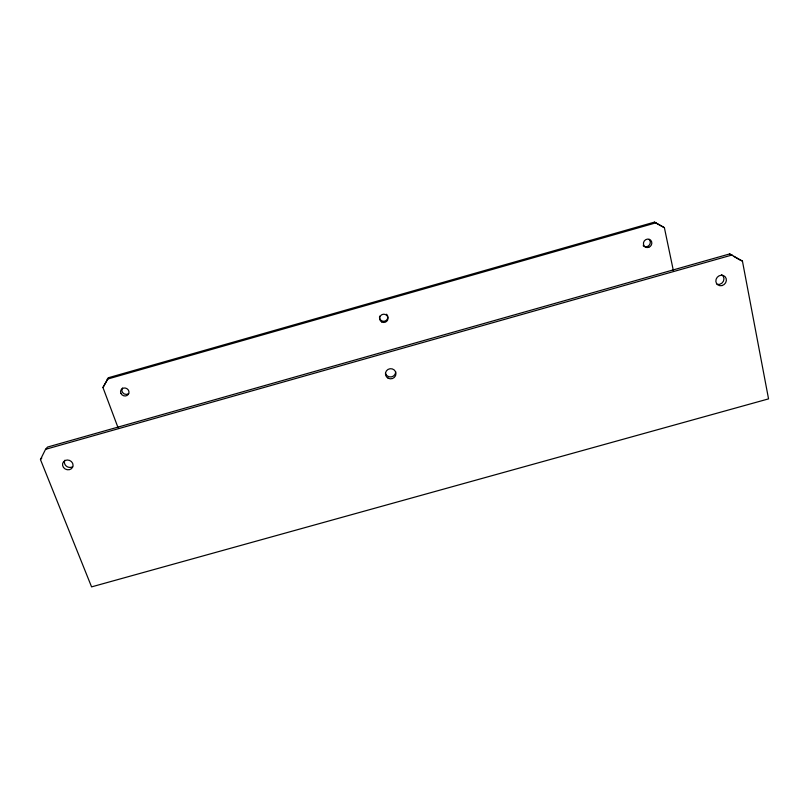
<?xml version="1.0" encoding="UTF-8"?>
<svg xmlns="http://www.w3.org/2000/svg" width="809" height="809" viewBox="0 0 809 809"><rect width="100%" height="100%" fill="white"/><g stroke="black" fill="none" stroke-linecap="round" stroke-linejoin="round"><path stroke-width="1.21" d="M40.45 459.542L45.557 449.319L47.539 447.064L729.667 253.935L742.429 261.064L768.55 398.877L91.579 586.879L40.45 459.542L41.795 458.005M118.053 427.698L102.955 387.521L108.457 377.722L654.481 222.121L664.391 227.693L673.361 270.621M108.457 377.722L102.955 387.521M107.182 379.178L656.048 222.788M45.557 449.319L732.125 254.977M664.391 227.693L654.481 222.121M740.751 260.346L742.429 261.064M729.667 253.935L731.71 255.148M733.763 256.352L739.911 259.982M721.668 274.706A5.471 4.996 -45.1 0 1 717.017 284.384M395.702 371.867A5.228 5.046 -7 0 1 385.458 373.404M72.689 466.722A5.309 4.803 21.8 0 1 66.308 466.105A5.309 4.803 21.8 0 1 64.862 460.24M649.061 239.353A4.358 4.065 -48.5 0 1 649.101 245.309A4.358 4.065 -48.5 0 1 643.175 245.774M386.571 314.226A4.187 4.106 -6.3 0 1 384.801 321.133A4.187 4.106 -6.3 0 1 379.593 316.208M128.671 393.659A4.257 3.934 24.7 0 1 122.513 387.996M120.956 393.467A4.278 3.954 24.6 0 0 128.247 394.458A4.278 3.954 24.6 0 0 125.132 388.007A4.278 3.954 24.6 0 0 120.956 393.467M381.747 321.952A4.207 4.126 -6.3 0 0 388.007 318.25A4.207 4.126 -6.3 0 0 381.636 314.802A4.207 4.126 -6.3 0 0 381.747 321.952M648.747 247.332A4.379 4.085 -48.5 0 0 650.588 240.101A4.379 4.085 -48.5 0 0 643.549 242.538A4.379 4.085 -48.5 0 0 648.747 247.332M63.506 467.471A5.35 4.834 21.8 0 0 72.608 467.248A5.35 4.834 21.8 0 0 67.299 460.008A5.35 4.834 21.8 0 0 63.506 467.471M388.138 378.218A5.258 5.076 -7 0 0 395.955 373.657A5.258 5.076 -7 0 0 388.017 369.42A5.258 5.076 -7 0 0 388.138 378.218M722.093 285.557A5.501 5.026 -45.1 0 0 725.097 276.698A5.501 5.026 -45.1 0 0 716.127 279.226A5.501 5.026 -45.1 0 0 722.093 285.557"/></g></svg>
